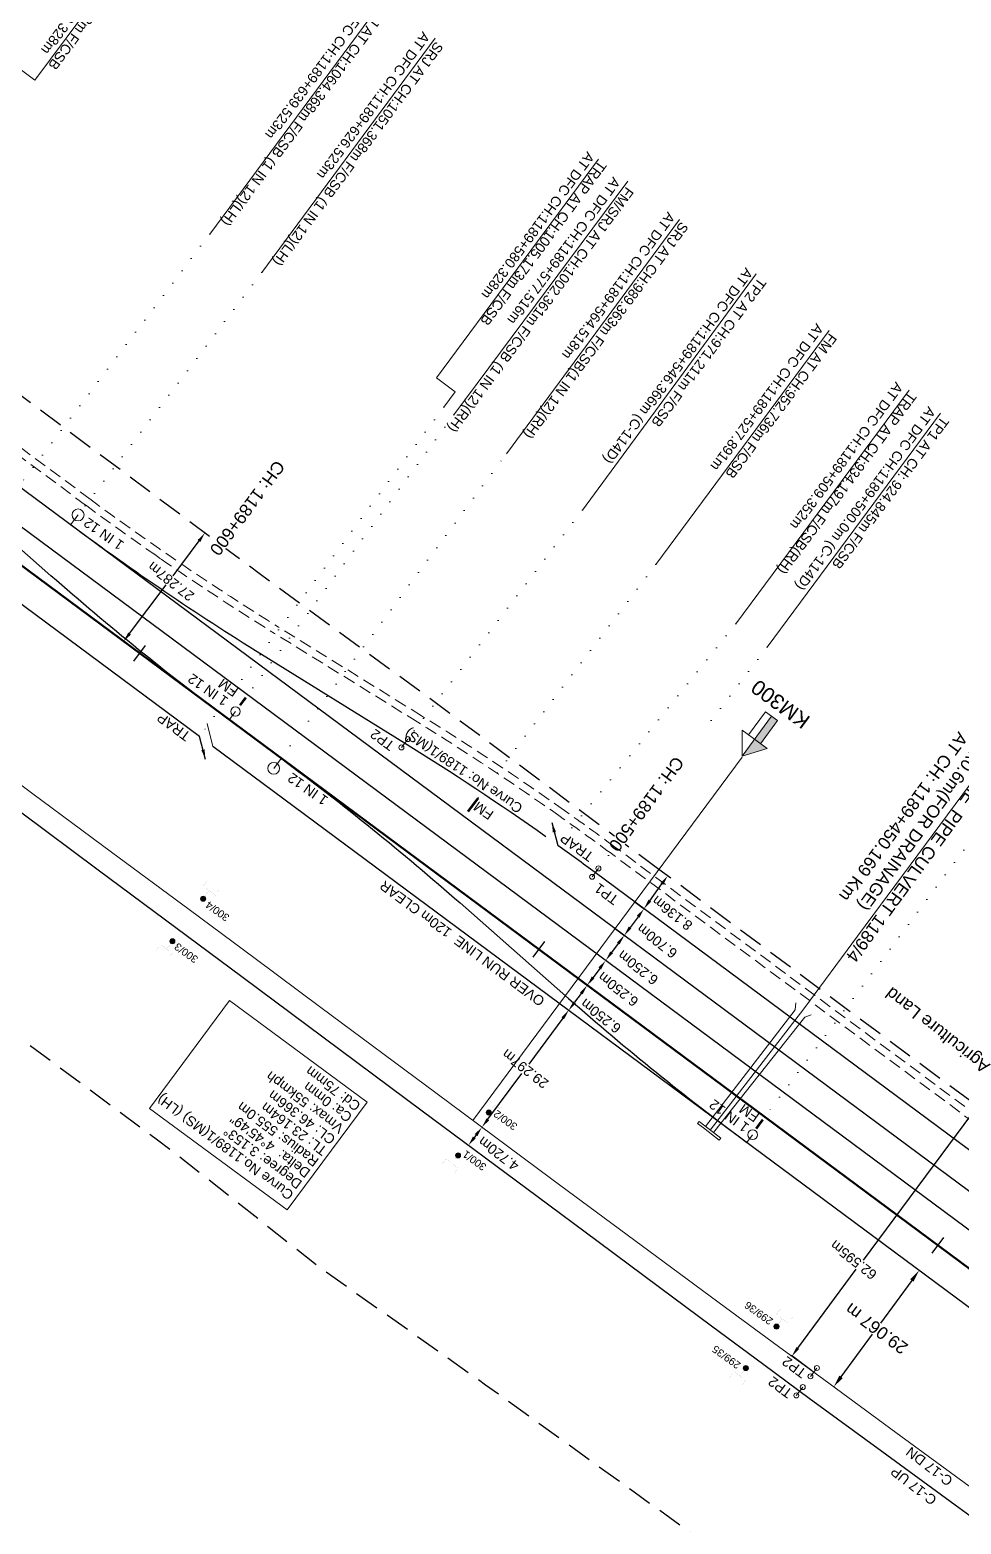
# Model space of a CAD drawing. Header units: metres. Extents: x 643874 to 646664, y 3378445 to 3380508.
# Drawn here: x 644712.9 to 644900.3, y 3379722.1 to 3380022.9 of the extents above; entities that cross this region are included whole.
import ezdxf
from ezdxf.enums import TextEntityAlignment as Align

# ---------------------------------------------------------------- set-up
doc = ezdxf.new("R2010")
doc.units = ezdxf.units.M
doc.header["$MEASUREMENT"] = 0
doc.header["$PDMODE"] = 35
doc.header["$PDSIZE"] = 1
for name, pattern in [('ACAD_ISO07W100', [3, 0, -3]), ('CENTER', [2, 1.25, -0.25, 0.25, -0.25]), ('DASHED', [0.75, 0.5, -0.25]), ('DASHED2', [0.375, 0.25, -0.125])]:
    doc.linetypes.add(name, pattern=pattern)
doc.layers.get('Defpoints').update_dxf_attribs({"color": 5, "lineweight": 0})
for name, color, linetype, lineweight in [('C-ALIG-LABL-DG', 1, 'Continuous', 25), ('Cardinal_Leader', 10, 'Continuous', 0), ('DFCC BOUNDARY', 6, 'CENTER', 0), ('DOTED LINE', 7, 'ACAD_ISO07W100', 18), ('EXG. TP1-2', 7, 'Continuous', 13), ('Existing Chainage', 7, 'Continuous', 0), ('Existing IR Track', 143, 'Continuous', 0), ('Existing Railway Boundary', 36, 'CENTER', 0), ('KM STONE', 7, 'Continuous', 0), ('OHE MAST', 7, 'Continuous', 0), ('Pavers', 7, 'Continuous', 0), ('Proposed Chainage', 10, 'Continuous', 0), ('Proposed Curve_Details', 10, 'Continuous', 0), ('PROPOSED DFCC TRACK', 1, 'Continuous', 0), ('Side Details', 7, 'Continuous', 13)]:
    doc.layers.add(name, color=color, linetype=linetype, lineweight=lineweight)
doc.layers.add('Dimension', color=10, linetype='Continuous')
doc.layers.add("SARAI BANJARA STN. SRJ's", color=10, linetype='Continuous')
doc.styles.add('ARIAL', font='arial.ttf')
doc.styles.get("Standard").update_dxf_attribs({"font": 'arial.ttf'})
doc.styles.add('Style-Arial', font='arial.ttf')
doc.dimstyles.new('DIM', dxfattribs={"dimtxt": 2.5, "dimasz": 2.5, "dimexe": 0.18, "dimexo": 0.0625, "dimgap": 0.09, "dimtad": 0, "dimtih": 1, "dimtoh": 1, "dimdec": 3, "dimzin": 0, "dimdsep": 46, "dimtxsty": 'Standard', "dimcen": 0.09, "dimaunit": 1, "dimadec": 3, "dimazin": 0, "dimtfac": 1, "dimtdec": 3, "dimtofl": 0, "dimtmove": 0, "dimatfit": 3, "dimfxl": 1, "dimtolj": 1, "dimtzin": 0, "dimarcsym": 0})
doc.dimstyles.get("Standard").update_dxf_attribs({"dimtxt": 2.5, "dimasz": 2.5, "dimexe": 0.18, "dimexo": 0.0625, "dimgap": 0.09, "dimtad": 0, "dimtih": 1, "dimtoh": 1, "dimdec": 3, "dimzin": 0, "dimdsep": 46, "dimtxsty": 'ARIAL', "dimcen": 0.09, "dimadec": 0, "dimazin": 0, "dimtfac": 1, "dimtdec": 3, "dimtofl": 0, "dimtmove": 0, "dimatfit": 3, "dimfxl": 1, "dimtolj": 1, "dimtzin": 0, "dimarcsym": 0})

# ---------------------------------------------------------------- blocks, each defined once
blk = doc.blocks.new('OHE MAST')
h = blk.add_hatch(color=256)
edge = h.paths.add_edge_path()
edge.add_arc((0, 0), 0.514, 0, 360)
at = {"const_width": 0.01, "flags": 128}
for points in [[(1.5, 3.5), (1.5, 2), (-1.5, 2), (-1.5, 3.5)], [(0, 2), (0, 0)]]:
    blk.add_lwpolyline(points, dxfattribs=at)
blk.add_circle((0, 0), 0.514)
blk = doc.blocks.new('KM POST PLAN')
at = {"extrusion": (0, 0, -1)}
h = blk.add_hatch(color=256, dxfattribs=at)
h.paths.add_polyline_path([(0, -20), (0, -8.47), (3, -8.47), (3, -20)])
h.paths.add_polyline_path([(0, -8.47), (0, 0), (6.25, -8.47), (3, -8.47)], flags=16)
at = {"flags": 128}
for points in [[(0, 0), (-6.25, -8.47), (6.25, -8.47)], [(0, 0), (0, -20)], [(0, 0), (6.25, -8.47)], [(3, -8.47), (3, -20), (-3, -20), (-3, -8.47)]]:
    blk.add_lwpolyline(points, dxfattribs=at)
at = {"style": 'Style-Arial'}
blk.add_attdef('KM-POST', text='', height=6, dxfattribs=at).set_placement((0, -26, -263.95), align=Align.MIDDLE_CENTER)
blk = doc.blocks.new('*D58')
at = {"layer": 'Defpoints', "color": 0, "linetype": 'ByBlock', "lineweight": 13, "ltscale": 5, "transparency": 16777216}
for p in [(644903.58, 3379806.24), (644907.7, 3379803.18), (644870.41, 3379752.91)]:
    blk.add_point(p, dxfattribs=at)
at = {"layer": 'DFCC BOUNDARY', "color": 0, "linetype": 'ByBlock', "lineweight": -2, "ltscale": 5, "transparency": 16777216}
for p, q in [((644907.6, 3379803.25), (644903.47, 3379806.32)), ((644902.38, 3379804.64), (644880.59, 3379775.27)), ((644867.47, 3379757.58), (644879.23, 3379773.43)), ((644870.31, 3379752.99), (644866.18, 3379756.05))]:
    blk.add_line(p, q, dxfattribs=at)
at = {"layer": 'DFCC BOUNDARY', "color": 0, "linetype": 'ByBlock', "lineweight": 13, "ltscale": 5, "transparency": 16777216}
for points in [[(644902.12, 3379804.84), (644902.65, 3379804.44), (644903.58, 3379806.24)], [(644867.2, 3379757.78), (644867.74, 3379757.38), (644866.28, 3379755.97)]]:
    blk.add_solid(points, dxfattribs=at)
at = {"layer": 'DFCC BOUNDARY', "color": 0, "linetype": 'ByBlock', "lineweight": 20, "ltscale": 5, "transparency": 16777216, "insert": (644878.68, 3379775.31), "char_height": 2, "attachment_point": 5, "rotation": 142, "style": 'Style-Arial'}
blk.add_mtext('\\A1;62.595m', dxfattribs=at)
blk = doc.blocks.new('TerminatorOpen_0.5')
at = {"color": 0, "linetype": 'ByBlock', "lineweight": -2}
for q in [(-1, 0.25), (-1, 0), (-1, -0.25)]:
    blk.add_line((0, 0), q, dxfattribs=at)
blk = doc.blocks.new('*D59')
at = {"layer": 'Defpoints', "color": 0, "linetype": 'ByBlock', "lineweight": 13, "ltscale": 5, "transparency": 16777216}
for p in [(644747.95, 3379921.76), (644748.16, 3379921.61), (644731.59, 3379899.93)]:
    blk.add_point(p, dxfattribs=at)
at = {"layer": 'DFCC BOUNDARY', "color": 0, "linetype": 'ByBlock', "lineweight": -2, "ltscale": 5, "transparency": 16777216}
for p, q in [((644746.96, 3379920.01), (644741.71, 3379913.02)), ((644748.05, 3379921.69), (644748.26, 3379921.54)), ((644732.99, 3379901.38), (644740.34, 3379911.18)), ((644731.69, 3379899.86), (644731.89, 3379899.7))]:
    blk.add_line(p, q, dxfattribs=at)
at = {"layer": 'DFCC BOUNDARY', "color": 0, "linetype": 'ByBlock', "lineweight": 13, "ltscale": 5, "transparency": 16777216}
for points in [[(644746.69, 3379920.21), (644747.22, 3379919.81), (644748.16, 3379921.61)], [(644732.72, 3379901.58), (644733.26, 3379901.18), (644731.79, 3379899.78)]]:
    blk.add_solid(points, dxfattribs=at)
at = {"layer": 'DFCC BOUNDARY', "color": 0, "linetype": 'ByBlock', "lineweight": 20, "ltscale": 5, "transparency": 16777216, "insert": (644741.33, 3379911.87), "char_height": 2, "attachment_point": 5, "rotation": 142, "style": 'Style-Arial'}
blk.add_mtext('\\A1;27.287m', dxfattribs=at)
blk = doc.blocks.new('*D84')
at = {"layer": 'Defpoints', "color": 0, "lineweight": 13, "transparency": 16777216}
for p in [(644832.53, 3379840.61), (644828.8, 3379835.59), (644828.8, 3379835.59)]:
    blk.add_point(p, dxfattribs=at)
at = {"layer": 'Dimension', "color": 0, "lineweight": -2, "transparency": 16777216}
blk.add_line((644831.34, 3379839), (644830, 3379837.19), dxfattribs=at)
at = {"layer": 'Dimension', "color": 0, "lineweight": 13, "transparency": 16777216}
for points in [[(644831.07, 3379839.2), (644831.61, 3379838.8), (644832.53, 3379840.61)], [(644829.73, 3379837.39), (644830.26, 3379837), (644828.8, 3379835.59)]]:
    blk.add_solid(points, dxfattribs=at)
at = {"layer": 'Dimension', "color": 0, "lineweight": 0, "transparency": 16777216, "insert": (644835.3, 3379834.15), "char_height": 2, "attachment_point": 5, "rotation": 142, "style": 'Style-Arial'}
blk.add_mtext('\\A1;6.250m', dxfattribs=at)
blk = doc.blocks.new('*D85')
at = {"layer": 'Defpoints', "color": 0, "lineweight": 13, "transparency": 16777216}
for p in [(644828.8, 3379835.59), (644825.08, 3379830.57), (644825.08, 3379830.57)]:
    blk.add_point(p, dxfattribs=at)
at = {"layer": 'Dimension', "color": 0, "lineweight": -2, "transparency": 16777216}
blk.add_line((644827.61, 3379833.98), (644826.27, 3379832.17), dxfattribs=at)
at = {"layer": 'Dimension', "color": 0, "lineweight": 13, "transparency": 16777216}
for points in [[(644827.35, 3379834.18), (644827.88, 3379833.78), (644828.8, 3379835.59)], [(644826, 3379832.37), (644826.54, 3379831.98), (644825.08, 3379830.57)]]:
    blk.add_solid(points, dxfattribs=at)
at = {"layer": 'Dimension', "color": 0, "lineweight": 0, "transparency": 16777216, "insert": (644831.32, 3379829.8), "char_height": 2, "attachment_point": 5, "rotation": 142, "style": 'Style-Arial'}
blk.add_mtext('\\A1;6.250m', dxfattribs=at)
blk = doc.blocks.new('*D86')
at = {"layer": 'Defpoints', "color": 0, "lineweight": 13, "transparency": 16777216}
for p in [(644825.08, 3379830.57), (644821.36, 3379825.55), (644821.36, 3379825.55)]:
    blk.add_point(p, dxfattribs=at)
at = {"layer": 'Dimension', "color": 0, "lineweight": -2, "transparency": 16777216}
blk.add_line((644823.89, 3379828.96), (644822.55, 3379827.16), dxfattribs=at)
at = {"layer": 'Dimension', "color": 0, "lineweight": 13, "transparency": 16777216}
for points in [[(644823.62, 3379829.16), (644824.16, 3379828.76), (644825.08, 3379830.57)], [(644822.28, 3379827.35), (644822.82, 3379826.96), (644821.36, 3379825.55)]]:
    blk.add_solid(points, dxfattribs=at)
at = {"layer": 'Dimension', "color": 0, "lineweight": 0, "transparency": 16777216, "insert": (644827.82, 3379824.42), "char_height": 2, "attachment_point": 5, "rotation": 142, "style": 'Style-Arial'}
blk.add_mtext('\\A1;6.250m', dxfattribs=at)
blk = doc.blocks.new('*D87')
at = {"layer": 'Defpoints', "color": 0, "lineweight": 13, "transparency": 16777216}
for p in [(644821.35, 3379825.55), (644803.9, 3379802.02), (644803.9, 3379802.02)]:
    blk.add_point(p, dxfattribs=at)
at = {"layer": 'Dimension', "color": 0, "lineweight": -2, "transparency": 16777216}
for p, q in [((644820.16, 3379823.94), (644813.31, 3379814.7)), ((644805.09, 3379803.62), (644811.94, 3379812.86))]:
    blk.add_line(p, q, dxfattribs=at)
at = {"layer": 'Dimension', "color": 0, "lineweight": 13, "transparency": 16777216}
for points in [[(644819.89, 3379824.14), (644820.43, 3379823.74), (644821.35, 3379825.55)], [(644804.82, 3379803.82), (644805.36, 3379803.42), (644803.9, 3379802.02)]]:
    blk.add_solid(points, dxfattribs=at)
at = {"layer": 'Dimension', "color": 0, "lineweight": 0, "transparency": 16777216, "insert": (644812.62, 3379813.78), "char_height": 2, "attachment_point": 5, "rotation": 142, "style": 'Style-Arial'}
blk.add_mtext('\\A1;29.297m', dxfattribs=at)
blk = doc.blocks.new('*D88')
at = {"layer": 'Defpoints', "color": 0, "lineweight": 13, "transparency": 16777216}
for p in [(644803.84, 3379802.07), (644801.13, 3379798.39), (644801.18, 3379798.36)]:
    blk.add_point(p, dxfattribs=at)
at = {"layer": 'Dimension', "color": 0, "lineweight": -2, "transparency": 16777216}
for p, q in [((644802.71, 3379800.42), (644802.37, 3379799.96)), ((644803.94, 3379801.99), (644804, 3379801.95)), ((644801.23, 3379798.32), (644801.28, 3379798.28))]:
    blk.add_line(p, q, dxfattribs=at)
at = {"layer": 'Dimension', "color": 0, "lineweight": 13, "transparency": 16777216}
for points in [[(644802.1, 3379800.16), (644802.64, 3379799.76), (644801.18, 3379798.36)], [(644802.44, 3379800.62), (644802.98, 3379800.22), (644803.9, 3379802.02)]]:
    blk.add_solid(points, dxfattribs=at)
at = {"layer": 'Dimension', "color": 0, "lineweight": 0, "transparency": 16777216, "insert": (644807.25, 3379796.69), "char_height": 2, "attachment_point": 5, "rotation": 143, "style": 'Style-Arial'}
blk.add_mtext('\\A1;4.720m', dxfattribs=at)
blk = doc.blocks.new('*D89')
at = {"layer": 'Defpoints', "color": 0, "lineweight": 13, "transparency": 16777216}
for p in [(644841.26, 3379852.6), (644841.26, 3379852.6), (644836.52, 3379845.99)]:
    blk.add_point(p, dxfattribs=at)
at = {"layer": 'Dimension', "color": 0, "lineweight": -2, "transparency": 16777216}
blk.add_line((644837.69, 3379847.61), (644840.09, 3379850.98), dxfattribs=at)
at = {"layer": 'Dimension', "color": 0, "lineweight": 13, "transparency": 16777216}
for points in [[(644839.82, 3379851.17), (644840.37, 3379850.78), (644841.26, 3379852.6)], [(644837.42, 3379847.81), (644837.96, 3379847.42), (644836.52, 3379845.99)]]:
    blk.add_solid(points, dxfattribs=at)
at = {"layer": 'Dimension', "color": 0, "lineweight": 0, "transparency": 16777216, "insert": (644842.19, 3379845.12), "char_height": 2, "attachment_point": 5, "rotation": 142, "style": 'Style-Arial'}
blk.add_mtext('\\A1;8.136m', dxfattribs=at)
blk = doc.blocks.new('*D120')
at = {"layer": 'Defpoints', "color": 0, "lineweight": 13, "transparency": 16777216}
for p in [(644834.65, 3379847.38), (644830.66, 3379842), (644832.53, 3379840.61)]:
    blk.add_point(p, dxfattribs=at)
at = {"layer": 'Dimension', "color": 0, "lineweight": -2, "transparency": 16777216}
for p, q in [((644834.75, 3379847.3), (644836.62, 3379845.91)), ((644830.76, 3379841.92), (644832.63, 3379840.53)), ((644835.33, 3379844.38), (644833.72, 3379842.21))]:
    blk.add_line(p, q, dxfattribs=at)
at = {"layer": 'Dimension', "color": 0, "lineweight": 13, "transparency": 16777216}
for points in [[(644835.06, 3379844.58), (644835.6, 3379844.18), (644836.52, 3379845.99)], [(644833.45, 3379842.41), (644833.99, 3379842.01), (644832.53, 3379840.61)]]:
    blk.add_solid(points, dxfattribs=at)
at = {"layer": 'Dimension', "color": 0, "lineweight": 0, "transparency": 16777216, "insert": (644839.14, 3379839.52), "char_height": 2, "attachment_point": 5, "rotation": 142, "style": 'Style-Arial'}
blk.add_mtext('\\A1;6.700m', dxfattribs=at)
blk = doc.blocks.new('Tick Hor')
blk.add_lwpolyline([(-19.7, 0), (19.7, 0)])
blk = doc.blocks.new('*D491')
at = {"layer": 'Defpoints', "color": 0, "transparency": 16777216}
for p in [(644891.89, 3379773.21, 0.1), (644874.7, 3379749.78), (644874.7, 3379749.78)]:
    blk.add_point(p, dxfattribs=at)
at = {"layer": 'Pavers', "color": 0, "lineweight": -2, "transparency": 16777216}
for p, q in [((644891.94, 3379773.18), (644892.03, 3379773.11)), ((644890.41, 3379771.2), (644884.1, 3379762.6)), ((644876.17, 3379751.79), (644882.48, 3379760.39)), ((644874.75, 3379749.74), (644874.84, 3379749.67))]:
    blk.add_line(p, q, dxfattribs=at)
at = {"layer": 'Pavers', "color": 0, "transparency": 16777216}
for points in [[(644890.07, 3379771.44), (644890.75, 3379770.95), (644891.89, 3379773.21)], [(644875.84, 3379752.04), (644876.51, 3379751.54), (644874.7, 3379749.78)]]:
    blk.add_solid(points, dxfattribs=at)
at = {"layer": 'Pavers', "color": 0, "transparency": 16777216, "insert": (644883.29, 3379761.49), "char_height": 2.5, "attachment_point": 5, "rotation": 143.4264}
blk.add_mtext('\\A1;29.067 m', dxfattribs=at)

msp = doc.modelspace()

# ---------------------------------------------------------------- linework, layer by layer
at = {"color": 1, "lineweight": 9}
msp.add_lwpolyline([(644659.4619, 3379961.2257), (644814.4503, 3379846.2319)], dxfattribs=at)
at = {"color": 1, "lineweight": 13}
msp.add_arc((644496.1352, 3379407.4523), 555, 53.443168, 54.40459, dxfattribs=at)
at = {"layer": 'Cardinal_Leader', "linetype": 'Continuous', "lineweight": 13}
for p, q in [((644789.002, 3379880.1314), (644787.6982, 3379878.4584)), ((644827.3363, 3379854.1168), (644826.0722, 3379852.4135))]:
    msp.add_line(p, q, dxfattribs=at)
for centre in [(644787.6982, 3379878.4584), (644789.002, 3379880.1314), (644827.3363, 3379854.1168), (644826.0722, 3379852.4135)]:
    msp.add_circle(centre, 0.5, dxfattribs=at)
at = {"layer": 'DOTED LINE', "color": 1, "lineweight": 13}
for p, q in [((644749.1653, 3379981.7859), (644710.6941, 3379930.9902)), ((644759.6123, 3379974.0409), (644721.1411, 3379923.2451)), ((644796.2009, 3379946.9168), (644747.0694, 3379880.6604)), ((644798.2537, 3379945.3938), (644755.803, 3379887.7183)), ((644763.4887, 3379876.2605), (644808.8131, 3379937.5655)), ((644824.1035, 3379926.2129), (644788.3501, 3379879.2949)), ((644838.9185, 3379915.2466), (644802.159, 3379866.9712)), ((644854.986, 3379903.3348), (644819.1809, 3379858.7521)), ((644861.3025, 3379898.6521), (644826.7042, 3379853.2652)), ((644906.3966, 3379865.2212), (644860.0776, 3379803.0872))]:
    msp.add_line(p, q, dxfattribs=at)
at = {"layer": 'EXG. TP1-2', "linetype": 'Continuous', "lineweight": 13}
for p, q in [((644871.3076, 3379753.5552), (644870.0038, 3379751.8822)), ((644868.4636, 3379749.7221), (644867.1598, 3379748.049))]:
    msp.add_line(p, q, dxfattribs=at)
for centre in [(644870.0038, 3379751.8822), (644871.3076, 3379753.5552), (644867.1598, 3379748.049), (644868.4636, 3379749.7221)]:
    msp.add_circle(centre, 0.5, dxfattribs=at)
at = {"layer": 'Existing Chainage', "color": 7, "linetype": 'Continuous', "lineweight": 13, "flags": 128}
msp.add_lwpolyline([(644856.2332, 3379876.4874), (644802.0429, 3379803.406)], dxfattribs=at)
at = {"layer": 'Existing IR Track', "color": 0, "lineweight": 20, "flags": 128}
msp.add_lwpolyline([(644901.9387, 3379729.7905), (644887.2194, 3379740.588), (644872.6862, 3379751.249), (644863.5797, 3379757.8869), (644852.8983, 3379765.7577), (644842.101, 3379773.7138), (644830.0548, 3379782.6156), (644817.9452, 3379791.5642), (644794.6191, 3379808.9342), (644771.5065, 3379826.1453), (644758.282, 3379835.9716), (644745.0174, 3379845.8276), (644729.377, 3379857.3973), (644713.512, 3379869.1332), (644698.6675, 3379880.1815)], dxfattribs=at)
at = {"layer": 'Existing IR Track', "color": 7, "lineweight": 25, "flags": 128}
msp.add_lwpolyline([(644914.6115, 3379714.672), (644899.147, 3379725.9396), (644884.3801, 3379736.7486), (644869.7785, 3379747.4369), (644860.6385, 3379754.169), (644850.1027, 3379761.9916), (644839.6202, 3379769.7745), (644827.3126, 3379778.9216), (644815.0345, 3379788.0468), (644791.8897, 3379805.2652), (644768.7237, 3379822.4995), (644755.5539, 3379832.3011), (644742.2899, 3379842.1729), (644726.693, 3379853.784), (644711.0365, 3379865.4396)], dxfattribs=at)
at = {"layer": 'Existing Railway Boundary', "color": 32, "linetype": 'DASHED2', "lineweight": 25, "ltscale": 20, "flags": 128}
for points in [[(644232.5396, 3380177.8416), (644249.4258, 3380165.3983), (644621.007, 3379887.6965), (644676.9944, 3379845.4482), (644702.8645, 3379825.9912), (644738.6024, 3379799.4801), (644742.2817, 3379796.7418), (644771.2557, 3379773.8192), (644804.6479, 3379750.2058), (644834.554, 3379728.6172), (644848.5372, 3379718.5093), (644863.2911, 3379707.9396), (644878.1999, 3379697.2589), (644893.8111, 3379686.127), (644909.381, 3379675.0245), (644918.4816, 3379668.5863), (644935.1691, 3379656.7791), (644907.7997, 3379620.3367), (644936.8456, 3379598.666), (644961.4527, 3379618.4234), (645145.9779, 3379481.4776), (645154.4712, 3379493.1591), (645276.7247, 3379402.534), (645271.4125, 3379395.0606), (645469.1907, 3379254.0062), (645478.6859, 3379267.1096), (645498.5589, 3379252.3702), (645510.5872, 3379243.9988), (645510.5872, 3379243.9988), (645531.3517, 3379228.922), (645544.8911, 3379218.91), (645549.0311, 3379215.8257)], [(644839.4951, 3379853.9143), (644799.5441, 3379883.7664), (644759.067, 3379913.46), (644719.0126, 3379943.3882), (644639.0378, 3380003.3297), (644599.0819, 3380033.3284), (644479.0036, 3380123.1209), (644447.3185, 3380146.793)], [(645347.3898, 3379476.1361), (644839.4951, 3379853.9143)]]:
    msp.add_lwpolyline(points, dxfattribs=at)
at = {"layer": 'Pavers', "color": 1, "lineweight": 13}
msp.add_line((644739.1948, 3379916.4322), (644737.9904, 3379917.3263), dxfattribs=at)
at = {"layer": 'Pavers', "color": 1}
msp.add_lwpolyline([(644764.7079, 3379785.3632), (644736.9941, 3379805.8093), (644753.0882, 3379827.5008), (644780.8019, 3379807.0548)], close=True, dxfattribs=at)
at = {"layer": 'Proposed Chainage', "color": 10, "lineweight": 0}
msp.add_lwpolyline([(644848.9101, 3379802.1791), (644866.9556, 3379825.6768), (644867.0633, 3379827.0403)], dxfattribs=at)
at = {"layer": 'Proposed Chainage', "color": 10, "lineweight": 0, "elevation": 0.001}
msp.add_lwpolyline([(644850.5101, 3379800.9415), (644868.8461, 3379824.2039), (644870.1478, 3379824.6235)], dxfattribs=at)
at = {"layer": 'Proposed Chainage', "color": 10, "lineweight": 0}
msp.add_lwpolyline([(644847.6014, 3379803.1901), (644847.301, 3379802.7905), (644848.463, 3379801.8845), (644851.649, 3379799.4215), (644851.9547, 3379799.8171), (644848.7696, 3379802.2795)], close=True, dxfattribs=at)
at = {"layer": 'PROPOSED DFCC TRACK', "color": 5, "linetype": 'DASHED', "lineweight": 13, "ltscale": 5}
for points in [[(644725.0441, 3379928.4431), (644460.4411, 3380124.7657)], [(644724.1503, 3379927.2384), (644459.5448, 3380123.5629)]]:
    msp.add_lwpolyline(points, dxfattribs=at)
at = {"layer": "SARAI BANJARA STN. SRJ's", "color": 1, "lineweight": 13}
msp.add_line((644748.5768, 3379883.2444), (644749.7565, 3379878.6666), dxfattribs=at)
at = {"layer": "SARAI BANJARA STN. SRJ's", "color": 1, "lineweight": 50, "flags": 128}
msp.add_lwpolyline([(645830.8338, 3379084.3418), (644638.4218, 3379969.054), (644635.4102, 3379971.2885), (644632.3984, 3379973.5226), (644629.3862, 3379975.7562), (644626.3734, 3379977.989), (644623.3598, 3379980.2207), (644620.3452, 3379982.4512), (644617.3294, 3379984.68), (644614.3123, 3379986.9069, 0.00985692), (644443.7453, 3380107.5946), (644440.6413, 3380109.6988), (644437.536, 3380111.8011), (644434.4295, 3380113.9017), (644431.3222, 3380116.0009), (644428.2141, 3380118.0991), (644425.1055, 3380120.1964), (644421.9964, 3380122.2931), (644418.8872, 3380124.3896), (644418.0003, 3380124.9876)], format="xyb", dxfattribs=at)
at = {"layer": "SARAI BANJARA STN. SRJ's", "color": 1, "lineweight": 25, "flags": 128}
for points in [[(645628.4808, 3379242.2604), (644502.6124, 3380077.6005)], [(644747.0676, 3379880.6674), (644658.7115, 3379946.2176)], [(645585.3212, 3379258.7179), (645573.0315, 3379267.8363), (644749.7565, 3379878.6666)], [(645220.7784, 3379560.8811), (644826.7042, 3379853.2652)]]:
    msp.add_lwpolyline(points, dxfattribs=at)
at = {"layer": "SARAI BANJARA STN. SRJ's", "color": 1, "lineweight": 13, "flags": 128}
for points in [[(644739.1208, 3380046.6249), (644713.9326, 3380012.7436), (644710.1519, 3380015.5487), (644707.8641, 3380012.4653)], [(644784.0437, 3380028.9452), (644749.1653, 3379981.7859)], [(644794.4906, 3380021.1942), (644759.6123, 3379974.0409)], [(644827.3401, 3379996.8741), (644794.7253, 3379952.8287), (644798.506, 3379950.0236), (644796.2183, 3379946.9402)], [(644833.2344, 3379992.4481), (644798.2537, 3379945.3938)], [(644843.6747, 3379984.702), (644808.8131, 3379937.5655)], [(644824.1119, 3379926.2236), (644859.1, 3379973.783)], [(644873.7964, 3379962.3531), (644838.9185, 3379915.2466)], [(644854.986, 3379903.3348), (644889.852, 3379950.3507)], [(644896.1497, 3379945.7691), (644861.3025, 3379898.6521)]]:
    msp.add_lwpolyline(points, dxfattribs=at)
at = {"layer": "SARAI BANJARA STN. SRJ's", "color": 1, "lineweight": 25, "flags": 128}
for points in [[(645419.9177, 3379404.7833, 0.00062224), (645418.2202, 3379406.046), (644568.9749, 3380036.1454)], [(644753.0503, 3379884.0052, -0.02078913), (644717.1765, 3379913.0091), (644695.3357, 3379932.2219, 0.02078909), (644659.4619, 3379961.2257)], [(644816.739, 3379860.4846, 0.0153438), (644788.3501, 3379879.2949), (644759.5424, 3379897.1634, -0.02091954), (644721.1411, 3379923.2451)], [(644763.6185, 3379876.1641, -0.02078913), (644799.4923, 3379847.1602), (644821.3331, 3379827.9475, 0.02078909), (644857.2069, 3379798.9437)]]:
    msp.add_lwpolyline(points, format="xyb", dxfattribs=at)
at = {"layer": "SARAI BANJARA STN. SRJ's", "linetype": 'Continuous', "lineweight": 13, "flags": 128}
for points in [[(644722.631, 3379925.2527), (644721.1411, 3379923.2451)], [(644754.3021, 3379885.6959), (644753.0485, 3379884.0066)], [(644761.9988, 3379874.2529), (644763.4887, 3379876.2605)], [(644858.3784, 3379800.5148), (644857.2105, 3379798.941)]]:
    msp.add_lwpolyline(points, dxfattribs=at)
at = {"layer": "SARAI BANJARA STN. SRJ's", "color": 1, "lineweight": 13, "const_width": 0.5}
for points in [[(644756.3976, 3379888.5044), (644755.2085, 3379886.9323)], [(644860.4196, 3379803.5481), (644859.0747, 3379801.7358)]]:
    msp.add_lwpolyline(points, dxfattribs=at)
at = {"layer": "SARAI BANJARA STN. SRJ's", "lineweight": 13, "const_width": 0.5}
msp.add_lwpolyline([(644801.0862, 3379865.5475), (644803.1318, 3379868.2619)], dxfattribs=at)
at = {"layer": "SARAI BANJARA STN. SRJ's", "linetype": 'Continuous', "lineweight": 13}
for centre, radius in [((644722.631, 3379925.2527), 1.2), ((644754.3021, 3379885.6959), 0.9343), ((644761.9988, 3379874.2529), 1.2), ((644858.3784, 3379800.5148), 0.9715)]:
    msp.add_circle(centre, radius, dxfattribs=at)
at = {"layer": "SARAI BANJARA STN. SRJ's", "color": 1, "lineweight": 25}
for start, end in [(54.713564, 58.229828), (53.443168, 54.404481)]:
    msp.add_arc((644496.1352, 3379407.4523), 555, start, end, dxfattribs=at)

# ---------------------------------------------------------------- block references
at = {"layer": 'C-ALIG-LABL-DG', "color": 1, "linetype": 'Continuous', "lineweight": 25, "rotation": 233.4263657869589}
for p, xscale, yscale, zscale in [((644734.9937, 3379897.4024, 0.1), 0.1, 0.1, 0.1), ((644815.3028, 3379837.8169, 0.1), 0.09999999999999999, 0.09999999999999999, 0.09999999999999999), ((644895.612, 3379778.2313, 0.1), 0.1, 0.1, 0.1)]:
    msp.add_blockref('Tick Hor', p, dxfattribs=dict(at, xscale=xscale, yscale=yscale, zscale=zscale))
at = {"layer": 'KM STONE'}
ref = msp.add_blockref('KM POST PLAN', (644856.2333, 3379876.7038), dxfattribs=dict(at, xscale=0.4999999999999998, yscale=0.4999999999999998, zscale=0.4999999999999998, rotation=143.5234969409069))
ref.add_attrib('KM-POST', 'KM300', dxfattribs={"layer": '0', "height": 3, "rotation": 143.523497, "style": 'Style-Arial'}).set_placement((644863.9617, 3379887.1571), align=Align.MIDDLE_CENTER)
at = {"layer": 'OHE MAST', "lineweight": 13}
for p, rotation in [((644747.807, 3379848.001), 323.3908318566117), ((644741.608, 3379839.441), 143.3908318566117), ((644805.262, 3379804.979), 323.3908318566117), ((644799.093, 3379796.342), 143.3908318566117), ((644863.17, 3379761.896), 323.3908318566117), ((644856.997, 3379753.552), 143.3908318566117)]:
    msp.add_blockref('OHE MAST', p, dxfattribs=dict(at, rotation=rotation))

# ---------------------------------------------------------------- texts
at = {"layer": 'EXG. TP1-2', "lineweight": 13, "style": 'ARIAL'}
for p in [(644869.3898, 3379753.0085), (644866.5829, 3379748.9464)]:
    msp.add_text('TP2', height=2, rotation=143.603357, dxfattribs=at).set_placement(p)
at = {"layer": 'OHE MAST', "style": 'ARIAL'}
for s, p in [('300/4', (644749.0079, 3379847.6296)), ('300/3', (644742.7124, 3379839.223)), ('300/2', (644806.9394, 3379805.5861)), ('300/1', (644800.7145, 3379797.4381)), ('299/36', (644857.4394, 3379767.0879)), ('299/35', (644850.9267, 3379758.2214))]:
    msp.add_text(s, height=1.5, rotation=144, dxfattribs=at).set_placement(p, align=Align.RIGHT)
at = {"layer": 'Proposed Chainage', "color": 10, "lineweight": 0, "insert": (644904.1856, 3379878.6012), "char_height": 2.5, "width": 53.369134, "attachment_point": 4, "rotation": 233.860499, "line_spacing_factor": 0.6, "style": 'Style-Arial'}
msp.add_mtext('\\pxsm0.5; HUME  PIPE CULVERT 1189/4\\P \\P1x0.6m(FOR DRAINAGE)\\P\\P\\psm1;AT CH: 1189+450.169 Km', dxfattribs=at)
at = {"layer": 'Proposed Curve_Details', "color": 1, "style": 'Style-Arial'}
msp.add_text('Curve No: 1189/1(MS)', height=2, rotation=145.858245, dxfattribs=at).set_placement((644812.2979, 3379866.7059))
at = {"layer": 'Proposed Curve_Details', "color": 18, "true_color": 0x000000, "style": 'Style-Arial'}
for s, p in [('C-17 DN', (644898.8497, 3379731.2264)), ('C-17 UP', (644895.6279, 3379727.3915))]:
    msp.add_text(s, height=2, rotation=142.561866, dxfattribs=at).set_placement(p)
at = {"layer": 'Proposed Curve_Details', "insert": (644779.6944, 3379806.7219), "char_height": 2, "attachment_point": 7, "rotation": 143.049792, "line_spacing_factor": 0.84, "style": 'Style-Arial'}
msp.add_mtext('\\A1;Curve No.1189/1(MS) (LH)\\PDegree: 3.153%%D\\PDelta:  {\\fArial|b0|i0|c0|p34;\\C1;4°45\'49"}\\PRadius: 555.0m\\P{\\fArial|b0|i0|c0|p34;\\C1;TL: 23.164m}\\PCL: 46.366m\\P{\\fArial|b0|i0|c0|p34;\\C1;Vmax: 55kmph\\PCa: 0mm\\PCd: 75mm}', dxfattribs=at)
at = {"layer": "SARAI BANJARA STN. SRJ's", "color": 1, "lineweight": 13, "style": 'ARIAL'}
for s, p in [('TRAP ', (644745.4561, 3379881.1876)), ('TP2', (644786.5222, 3379879.2694)), ('TRAP ', (644826.5877, 3379856.9532)), ('TP1', (644831.5999, 3379848.2393))]:
    msp.add_text(s, height=2, rotation=143.603357, dxfattribs=at).set_placement(p)
at = {"layer": "SARAI BANJARA STN. SRJ's", "linetype": 'Continuous', "lineweight": 13, "style": 'ARIAL'}
msp.add_text('OVER RUN LINE  120m CLEAR', height=2, rotation=143.516901, dxfattribs=at).set_placement((644816.7376, 3379827.8112))
at = {"layer": "SARAI BANJARA STN. SRJ's", "color": 1, "lineweight": 13, "char_height": 2, "attachment_point": 4, "style": 'Style-Arial'}
for s, insert, width, rotation, line_spacing_factor in [('\\A1;\\pxsm0.9;BUFFER STOP AT  CH:1130.173m F/CSB\\PAT DFC {\\A0;CH:1189+705.328m }', (644724.9282, 3380061.6022), 58.357671, 233.426366, 0.648), ('\\A1;\\pxsm1;SRJ AT CH:1123.533m F/CSB {\\A0;(1 IN 12) (RH)\\P}AT DFC {\\A0;CH:1189+698.688m }', (644730.3201, 3380057.2927), 75.450993, 233.426366, 0.648), ('\\A1;\\pxsm0.9;DE AT  CH:1115.173m F/CSB\\PAT DFC {\\A0;CH:1189+690.328m }', (644738.4768, 3380046.2725), 58.357671, 233.426366, 0.648), ('\\A1;\\pxsm1;SRJ AT CH:1064.368m F/CSB {\\A0;(1 IN 12)}(LH)\\PAT DFC {\\A0;CH:1189+639.523m }', (644783.6956, 3380029.131), 67.088878, 233.426366, 0.648), ('\\A1;\\pxsm1;SRJ AT CH:1051.368m F/CSB {\\A0;(1 IN 12)}(LH)\\PAT DFC {\\A0;CH:1189+626.523m \\P }', (644792.7636, 3380022.0886), 63.835092, 233.426366, 0.648), ('\\A1;\\pxsm0.9;TRAP AT CH:1005.173m F/CSB\\PAT DFC {\\A0;CH:1189+580.328m }', (644827.0815, 3379997.0427), 50.622855, 233.426366, 0.648), ('\\A1;\\pxsm1;FM/SRJ AT CH:1002.361m F/CSB {\\A0;(1 IN 12)}(RH)\\PAT DFC {\\A0;CH:1189+577.516m }', (644832.4272, 3379991.8408), 63.118938, 233.426366, 0.648), ('\\A1;\\pxsm1;SRJ AT CH:{\\A0;989.363}m F/CSB{\\A0;(1 IN 12)}(RH)\\PAT DFC {\\A0;CH:1189+564.518m }', (644843.4341, 3379984.8116), 56.527213, 233.426366, 0.648), ('\\pxsm1;TP2 {\\A1;AT CH:}971.211m F/CSB\\PAT DFC CH:1189+546.366m (C-114D)', (644858.8715, 3379973.744), 49.327314, 233.340404, 0.6), ('\\A1;\\pxsm1;FM AT CH:{\\A0;952.736}m F/CSB\\PAT DFC {\\A0;CH:1189+527.891m }', (644873.3076, 3379962.3804), 50.622855, 233.426366, 0.648), ('\\A1;\\pxsm1;TRAP{\\A0; }AT CH:{\\A0;934.197}m F/CSB(RH)\\PAT DFC {\\A0;CH:1189+509.352}m{\\A0; }', (644889.3222, 3379950.5832), 47.964804, 233.4264, 0.6), ('\\pxsm1;TP1{\\A1; AT CH: }924.845{\\A1;m F/CSB\\PAT DFC }CH:1189+500.0{\\A1;m }(C-114D)', (644895.6348, 3379945.8159), 50.622855, 233.426366, 0.648)]:
    msp.add_mtext(s, dxfattribs=dict(at, insert=insert, width=width, rotation=rotation, line_spacing_factor=line_spacing_factor))
at = {"layer": "SARAI BANJARA STN. SRJ's", "linetype": 'Continuous', "lineweight": 13, "char_height": 2, "attachment_point": 4, "line_spacing_factor": 0.60036, "style": 'ARIAL'}
for s, insert, rotation in [('1 IN 12', (644731.484, 3379918.8382), 144.882388), ('1 IN 12', (644752.446, 3379887.4476), 144.882388), ('FM', (644754.4806, 3379889.3256), 144.882388), ('1 IN 12', (644772.5311, 3379867.4813), 144.882388), ('FM', (644805.8654, 3379864.571), 144.882388), ('1 IN 12', (644857.2637, 3379801.6138), 143.65), ('FM', (644859.3106, 3379803.7132), 144.882388)]:
    msp.add_mtext(s, dxfattribs=dict(at, insert=insert, rotation=rotation))
at = {"layer": 'Side Details', "style": 'ARIAL'}
msp.add_text('Agriculture Land', height=2.5, rotation=141.673657, dxfattribs=at).set_placement((644906.3343, 3379814.6335))

# ---------------------------------------------------------------- dimensions: what is measured, and where the dimension line sits
at = {"layer": 'DFCC BOUNDARY', "linetype": 'ByBlock', "lineweight": 20, "ltscale": 5}
for base, p1, p2, angle, picture, middle in [((644748.1565, 3379921.6122), (644731.5864, 3379899.9304), (644747.9528, 3379921.7649), 53.145907, '*D59', (644741.3261, 3379911.8662)), ((644903.5753, 3379806.2429), (644870.4065, 3379752.9107), (644907.7037, 3379803.1799), 53.426366, '*D58', (644878.6787, 3379775.3113))]:
    dim = msp.add_linear_dim(base=base, p1=p1, p2=p2, angle=angle, dimstyle='Standard', override={"dimtxt": 2, "dimasz": 2, "dimexe": 0.125, "dimexo": 0.125, "dimgap": 0.125, "dimtad": 1, "dimtih": 0, "dimtoh": 0, "dimzin": 11, "dimpost": 'm', "dimtxsty": 'Style-Arial', "dimsah": 1, "dimadec": 4, "dimazin": 3, "dimtmove": 2, "dimatfit": 1, "dimldrblk": 'TerminatorOpen_0.5', "dimfrac": 2, "dimtzin": 11}, dxfattribs=at)
    dim.commit()
    dim.dimension.update_dxf_attribs({"geometry": picture, "text_midpoint": middle, "dimtype": 161, "text_rotation": 142})
at = {"layer": 'Dimension', "color": 10, "lineweight": 0}
for base, p1, p2, angle, picture, middle, dimtype in [((644841.2597, 3379852.6018), (644836.5213, 3379845.9876), (644841.2597, 3379852.6018), 54.382301, '*D89', (644842.1904, 3379845.1174), 161), ((644832.5291, 3379840.6069), (644834.648, 3379847.3775), (644830.6558, 3379841.9968), 233.426366, '*D120', (644839.138, 3379839.518), 161), ((644828.805, 3379835.5876), (644832.5291, 3379840.6069), (644828.805, 3379835.5876), 233.426366, '*D84', (644835.3048, 3379834.1483), 161), ((644825.0809, 3379830.5683), (644828.805, 3379835.5876), (644825.0809, 3379830.5683), 53.426366, '*D85', (644831.3202, 3379829.7955), 160), ((644821.3568, 3379825.5489), (644825.0809, 3379830.5683), (644821.3568, 3379825.5489), 53.426366, '*D86', (644827.8203, 3379824.4167), 160)]:
    dim = msp.add_linear_dim(base=base, p1=p1, p2=p2, angle=angle, dimstyle='Standard', override={"dimtxt": 2, "dimasz": 2, "dimexe": 0.125, "dimexo": 0.125, "dimgap": 0.125, "dimtad": 1, "dimtih": 0, "dimtoh": 0, "dimzin": 3, "dimpost": 'm', "dimtxsty": 'Style-Arial', "dimsah": 1, "dimadec": 4, "dimazin": 3, "dimtmove": 2, "dimatfit": 1, "dimldrblk": 'TerminatorOpen_0.5', "dimfrac": 2, "dimtzin": 11}, dxfattribs=at)
    dim.commit()
    dim.dimension.update_dxf_attribs({"geometry": picture, "text_midpoint": middle, "dimtype": dimtype, "text_rotation": 142})
dim = msp.add_linear_dim(base=(644803.8962, 3379802.017), p1=(644821.3531, 3379825.5454), p2=(644803.8962, 3379802.017), angle=53.426366, dimstyle='Standard', override={"dimtxt": 2, "dimasz": 2, "dimexe": 0.125, "dimexo": 0.125, "dimgap": 0.125, "dimtad": 1, "dimtih": 0, "dimtoh": 0, "dimzin": 3, "dimpost": 'm', "dimtxsty": 'Style-Arial', "dimsah": 1, "dimadec": 4, "dimazin": 3, "dimtmove": 2, "dimatfit": 1, "dimldrblk": 'TerminatorOpen_0.5', "dimfrac": 2, "dimtzin": 11}, dxfattribs=at)
dim.commit()
dim.dimension.update_dxf_attribs({"geometry": '*D87', "text_midpoint": (644812.6246, 3379813.7812), "text_rotation": 142})
at = {"layer": 'Dimension', "color": 7, "lineweight": 0}
dim = msp.add_linear_dim(base=(644801.1791, 3379798.3569), p1=(644803.8409, 3379802.067), p2=(644801.1313, 3379798.3923), angle=53.426366, text='4.720m', dimstyle='Standard', override={"dimtxt": 2, "dimasz": 2, "dimexe": 0.125, "dimexo": 0.125, "dimgap": 0.125, "dimtad": 1, "dimtih": 0, "dimtoh": 0, "dimzin": 3, "dimpost": 'm', "dimtxsty": 'Style-Arial', "dimsah": 1, "dimadec": 4, "dimazin": 3, "dimtmove": 2, "dimatfit": 1, "dimldrblk": 'TerminatorOpen_0.5', "dimfrac": 2, "dimtzin": 11}, dxfattribs=at)
dim.commit()
dim.dimension.update_dxf_attribs({"geometry": '*D88', "text_midpoint": (644807.2487, 3379796.6868), "dimtype": 160, "text_rotation": 143})
at = {"layer": 'Pavers', "color": 1}
dim = msp.add_aligned_dim(p1=(644891.8879, 3379773.212, 0.1), p2=(644874.6955, 3379749.7751), distance=0, dimstyle='DIM', override={"dimpost": ' m'}, dxfattribs=at)
dim.commit()
dim.dimension.update_dxf_attribs({"geometry": '*D491', "text_midpoint": (644883.2917, 3379761.4935)})

# ---------------------------------------------------------------- leaders
at = {"layer": "SARAI BANJARA STN. SRJ's", "color": 1, "lineweight": 13}
for points in [[(644748.2686, 3379876.0531), (644747.0676, 3379880.6674)], [(644817.9763, 3379863.3634), (644819.1773, 3379858.7491)]]:
    msp.add_leader(points, dimstyle='Standard', override={"dimasz": 2, "dimgap": 0.09, "dimtad": 0}, dxfattribs=at)

# ---------------------------------------------------------------- next in the draw order: texts
at = {"layer": 'C-ALIG-LABL-DG', "color": 1, "linetype": 'Continuous', "lineweight": 25, "char_height": 2.5, "width": 31.503939, "attachment_point": 6, "rotation": 233.426366, "style": 'ARIAL', "bg_fill": 3, "box_fill_scale": 1.028571, "bg_fill_color": 256, "bg_fill_true_color": 13158600, "bg_fill_transparency": 0}
for s, insert in [('CH: 1189+600', (644749.9496, 3379917.56)), ('CH: 1189+500', (644830.2588, 3379857.9745))]:
    msp.add_mtext(s, dxfattribs=dict(at, insert=insert))

# ---------------------------------------------------------------- next in the draw order: linework, layer by layer
at = {"layer": 'Proposed Chainage', "color": 10, "lineweight": 0}
msp.add_lwpolyline([(644849.8521, 3379801.4502), (644868.6936, 3379825.8214), (644879.4698, 3379840.4802), (644906.6289, 3379877.0851)], dxfattribs=at)
at = {"layer": 'PROPOSED DFCC TRACK', "color": 5, "linetype": 'DASHED', "lineweight": 13, "ltscale": 5}
for points in [[(644819.6273, 3379864.5659, 0.0153438), (644790.9827, 3379883.5457), (644762.1779, 3379901.4124, -0.02091954), (644724.1209, 3379927.2602, -0.02091954)], [(644820.4938, 3379865.7903, 0.0153438), (644791.7724, 3379884.821), (644762.9686, 3379902.6871, -0.02091954), (644725.0148, 3379928.4648, -0.02091954)], [(645343.6, 3379467.6366), (645245.5687, 3379540.3711, -0.0679826), (645235.8911, 3379549.8322), (645228.9404, 3379558.7705, 0.0679826), (645219.2628, 3379568.2316), (644829.6835, 3379857.2806)], [(645344.4938, 3379468.8412), (645246.627, 3379541.4537, -0.0679826), (645236.9494, 3379550.9148), (645229.9987, 3379559.853, 0.0679826), (645220.3211, 3379569.3141), (644830.5773, 3379858.4853)]]:
    msp.add_lwpolyline(points, format="xyb", dxfattribs=at)
for radius, end in [(560, 54.713564), (561.5, 54.709606)]:
    msp.add_arc((644496.1352, 3379407.4523), radius, 53.443168, end, dxfattribs=at)

doc.saveas('drawing.dxf')
